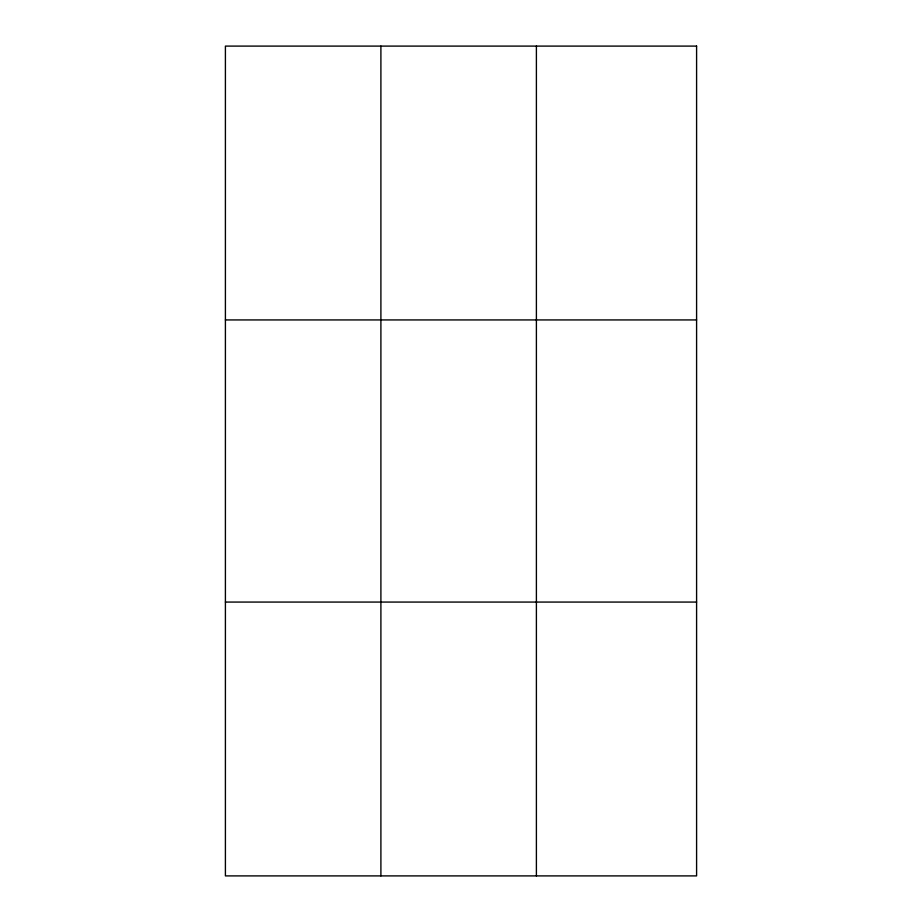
<?xml version="1.0" encoding="UTF-8"?>
<svg xmlns="http://www.w3.org/2000/svg" width="922" height="922" viewBox="0 0 922 922"><rect width="100%" height="100%" fill="white"/><g stroke="black" fill="none" stroke-linecap="round" stroke-linejoin="round"><path stroke-width="1.38" d="M380.901 875.9L380.901 46.1M536.397 875.9L536.397 46.1M225.406 319.934L696.594 319.934M225.406 602.066L696.594 602.066M696.594 46.1L696.594 875.9L225.406 875.9L225.406 46.1L696.594 46.1"/></g></svg>
